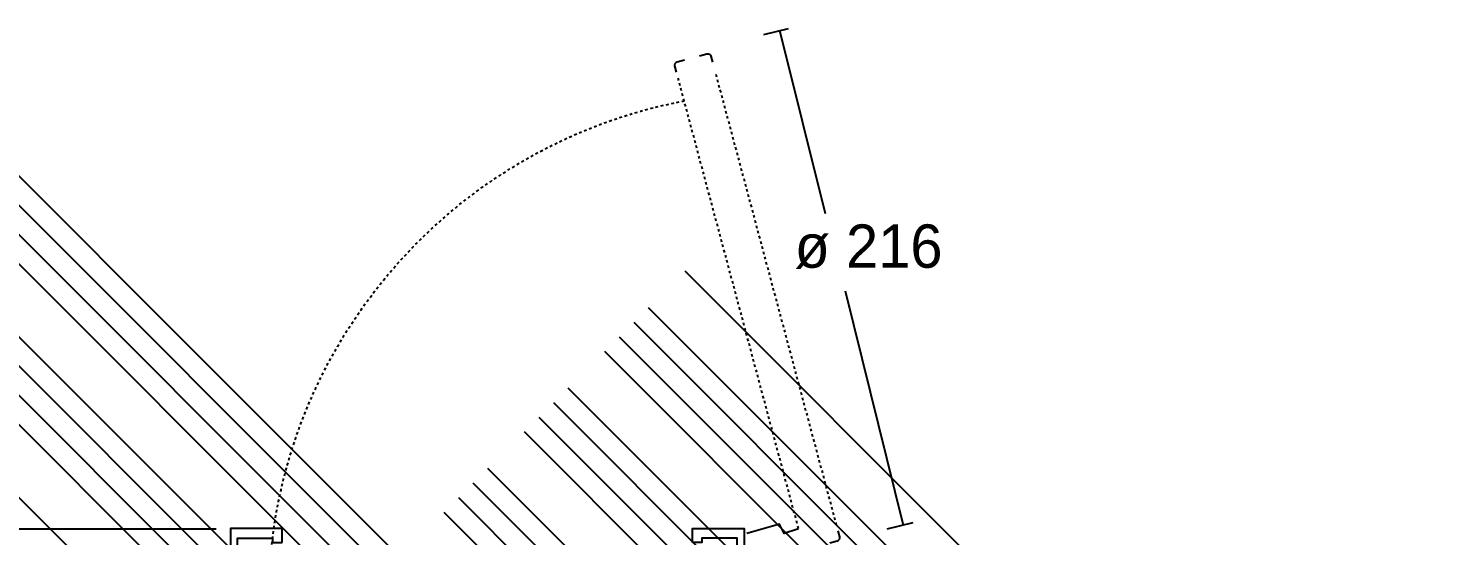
# Model space of a CAD drawing. Extents: x -55 to 222, y 59 to 251.
# Drawn here: x 38.5 to 222, y 185.3 to 251 of the extents above; entities that cross this region are included whole.
import ezdxf

# ---------------------------------------------------------------- set-up
doc = ezdxf.new("R2010")
doc.units = 0
doc.linetypes.add('AI9-LType1', pattern=[0.697088, 0.348544, -0.348544])
doc.linetypes.add('AI9-LType3', pattern=[0.6985, 0.34925, -0.34925])
doc.layers.add('LIVELLO_1', color=160, linetype='Continuous')
doc.styles.add('STD', font='txt')

# ---------------------------------------------------------------- blocks, each defined once
blk = doc.blocks.new('AI9-BLK3')
at = {"layer": 'LIVELLO_1', "color": 7}
for p, q in [((-62.0733, 91.771056), (36.312426, -6.61777)), ((-63.966035, 89.878149), (34.419691, -8.509127)), ((-65.856531, 87.985413), (32.528333, -10.402207)), ((-72.479211, 81.362734), (25.906515, -17.022992)), ((-74.371429, 79.472927), (24.013435, -18.916072)), ((-76.262615, 77.580019), (22.123111, -20.807429)), ((40.311148, 67.163773), (138.717545, -31.225054)), ((35.579654, 62.432451), (133.988462, -35.954825)), ((33.687952, 60.539716), (132.094349, -37.847561)), ((31.796595, 58.648358), (130.200924, -39.738918)), ((29.903859, 56.757173), (128.309911, -41.630275)), ((25.173054, 52.025851), (123.577728, -46.361425)), ((23.279974, 50.134494), (121.686371, -48.254161)), ((21.387239, 48.241758), (119.793635, -50.145518)), ((19.494503, 46.350573), (117.9009, -52.038598)), ((14.764043, 41.618907), (113.170439, -56.768025)), ((12.871307, 39.725999), (111.277359, -58.659382)), ((10.979605, 37.836364), (109.384624, -60.552462)), ((9.08687, 35.943629), (107.493955, -62.44382))]:
    blk.add_line(p, q, dxfattribs=at)
for points in [[(-60.180392, 93.663792), (38.205162, -4.725035), (42.934244, 0.004737)], [(-70.587853, 83.255469), (27.797873, -15.133357), (32.528333, -10.402207)], [(-80.993936, 72.85042), (17.391617, -25.538579), (22.123111, -20.807429)]]:
    blk.add_lwpolyline(points, dxfattribs=at)
blk = doc.blocks.new('AI9-BLK1')
at = {"layer": 'LIVELLO_1', "color": 7}
for p, q in [((50.53, 95.29), (53.73, 96.08)), ((58.54, 72.05), (52.62, 95.81)), ((61.07, 62.08), (68.58, 31.77)), ((-20.39, 31.24), (-56.23, 31.24)), ((66.52, 31.26), (69.9, 32.1))]:
    blk.add_line(p, q, dxfattribs=at)
at = {"layer": 'LIVELLO_1', "color": 7, "linetype": 'AI9-LType3'}
for p, q in [((44.32, 90.13), (59.92, 31.78)), ((55.03, 31.3), (39.43, 89.65))]:
    blk.add_line(p, q, dxfattribs=at)
at = {"layer": 'LIVELLO_1', "color": 7}
for points in [[(-11.86, 29.49), (-11.86, 31.31), (-18.55, 31.31), (-18.55, 27.05), (-17.64, 27.05), (-17.64, 30.09), (-13.08, 30.09), (-13.08, 29.49)], [(41.3, 29.49), (41.3, 31.31), (47.99, 31.31), (47.99, 27.05), (47.08, 27.05), (47.08, 30.09), (42.52, 30.09), (42.52, 29.49)]]:
    blk.add_lwpolyline(points, close=True, dxfattribs=at)
blk.add_lwpolyline([(55.01, 31.27), (53.19, 30.68), (52.58, 31.86), (48.34, 30.68)], dxfattribs=at)
for points in [[(39.23, 90.43), (39.23, 90.43), (39.02, 91.21), (39.02, 91.21), (38.96, 91.44), (39.09, 91.67), (39.32, 91.73), (39.32, 91.73), (40.28, 91.99), (40.28, 91.99)], [(42.21, 92.51), (42.21, 92.51), (43.17, 92.77), (43.17, 92.77), (43.4, 92.83), (43.63, 92.69), (43.69, 92.47), (43.69, 92.47), (43.9, 91.69), (43.9, 91.69)], [(60.12, 31), (60.12, 31), (60.33, 30.22), (60.33, 30.22), (60.39, 30), (60.26, 29.76), (60.03, 29.7), (60.03, 29.7), (59.07, 29.44), (59.07, 29.44)]]:
    blk.add_open_spline(points, degree=3, knots=[0, 0, 0, 0, 1, 1, 1, 2, 2, 2, 3, 3, 3, 3], dxfattribs=at)
at = {"layer": 'LIVELLO_1', "color": 7, "linetype": 'AI9-LType1'}
blk.add_open_spline([(-13.63, 21.59), (-13.63, 53.96), (9.56, 80.9), (40.21, 86.68)], degree=3, dxfattribs=at)
at = {"layer": 'LIVELLO_1', "color": 7}
blk.add_blockref('AI9-BLK3', (0, -2.49), dxfattribs=at)
at = {"layer": 'LIVELLO_1', "color": 7, "insert": (54.52, 70.69), "char_height": 5.6051, "attachment_point": 1, "style": 'STD'}
blk.add_mtext('\\fMyriad Roman|b0|i0;\\H5.6051;\\C7;ø 216', dxfattribs=at)

msp = doc.modelspace()

# ---------------------------------------------------------------- block references
at = {"layer": 'LIVELLO_1', "color": 7}
msp.add_blockref('AI9-BLK1', (83.244101, 154.933006), dxfattribs=at)

doc.saveas('drawing.dxf')
